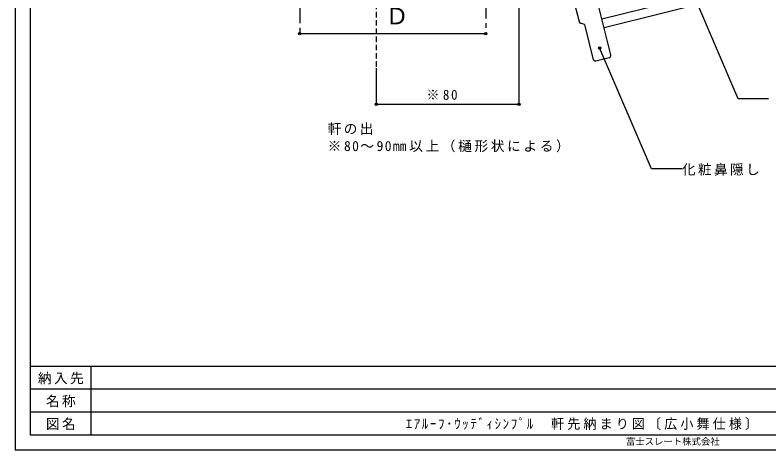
# Model space of a CAD drawing. Units: millimetres, scale not verified. Extents: x -1472 to 601, y -426 to 425.
# Drawn here: x -600.8 to -106.2, y -426 to -140.8 of the extents above; entities that cross this region are included whole.
import ezdxf
from ezdxf.enums import TextEntityAlignment as Align

# ---------------------------------------------------------------- set-up
doc = ezdxf.new("R2010")
doc.units = ezdxf.units.MM
doc.header["$LTSCALE"] = 3
doc.header["$PDMODE"] = 32
doc.header["$PDSIZE"] = 1.5
doc.linetypes.add('CHAIN1', pattern=[8, 5, -1, 1, -1])
doc.linetypes.add('DASHED1', pattern=[1.8, 1.2, -0.6])
for name, color, linetype in [('0-0_用紙', 7, 'Continuous'), ('0-1_野地板', 7, 'Continuous'), ('0-7_文字', 7, 'Continuous'), ('0-8_寸法', 7, 'Continuous')]:
    doc.layers.add(name, color=color, linetype=linetype)
doc.styles.add('ＭＳ ゴシック', font='')
doc.styles.get('ＭＳ ゴシック').set_extended_font_data('MS Gothic')

msp = doc.modelspace()

# ---------------------------------------------------------------- linework, layer by layer
at = {"layer": '0-0_用紙'}
for p, q in [((-600.811, 425.311), (-600.811, -426.041)), ((-590.811, -371.041), (590.811, -371.041)), ((-590.811, -386.041), (590.811, -386.041)), ((-590.811, -401.041), (590.811, -401.041))]:
    msp.add_line(p, q, dxfattribs=at)
at = {"layer": '0-0_用紙', "color": 6}
for p, q in [((-590.811, 415.311), (-590.811, -416.041)), ((-590.811, -416.041), (590.811, -416.041))]:
    msp.add_line(p, q, dxfattribs=at)
at = {"layer": '0-0_用紙', "color": 4}
msp.add_line((-550.811, -416.041), (-550.811, -371.041), dxfattribs=at)
at = {"layer": '0-0_用紙'}
msp.add_lwpolyline([(-600.811, -426.041), (600.811, -426.041), (600.811, 425.311)], dxfattribs=at)
at = {"layer": '0-1_野地板'}
for p, q in [((-215.79, -143.146), (508.161, 37.84)), ((-214.335, -148.967), (506.706, 31.292)), ((-209.848, -166.915), (-252.776, 4.8)), ((-236.648, -121.561), (-230.779, -145.035)), ((-227.189, -147.027), (-229.828, -146.084)), ((-227.189, -147.027), (-221.432, -170.055)), ((-210.939, -168.734), (-219.741, -170.934))]:
    msp.add_line(p, q, dxfattribs=at)
for centre, start, end in [((-229.324, -144.672), 194.03616, 250.3461), ((-211.303, -167.279), 284.03618, 14.03618)]:
    msp.add_arc(centre, 1.5, start, end, dxfattribs=at)
at = {"layer": '0-7_文字'}
for p, q in [((-126.33, -195.773), (-160.272, -116.531)), ((-183.281, -241.59), (-217.223, -162.348)), ((-106.33, -195.773), (-126.33, -195.773)), ((-163.281, -241.59), (-183.281, -241.59))]:
    msp.add_line(p, q, dxfattribs=at)
msp.add_point((-217.223, -162.348), dxfattribs=at)
at = {"layer": '0-8_寸法', "linetype": 'DASHED1'}
msp.add_line((-363.805, 34.103), (-363.805, -175.645), dxfattribs=at)
at = {"layer": '0-8_寸法', "linetype": 'CHAIN1'}
for p, q in [((-414.004, -11.09), (-414.004, -152.893)), ((-292.003, -104.09), (-292.003, -152.893))]:
    msp.add_line(p, q, dxfattribs=at)
at = {"layer": '0-8_寸法'}
for p, q in [((-270.239, -64.573), (-270.239, -199.292)), ((-414.004, -152.893), (-292.003, -152.893)), ((-363.805, -175.645), (-363.805, -199.292)), ((-363.805, -199.292), (-270.239, -199.292))]:
    msp.add_line(p, q, dxfattribs=at)
msp.add_arc((-219.796, -168.975), 1.96, 213.43138, 271.60507, dxfattribs=at)
for p in [(-414.004, -152.893), (-292.003, -152.893), (-363.805, -199.292), (-270.239, -199.292)]:
    msp.add_point(p, dxfattribs=at)

# ---------------------------------------------------------------- texts
at = {"layer": '0-0_用紙', "color": 4, "style": 'ＭＳ ゴシック'}
msp.add_text('富士スレート株式会社', height=4.399, dxfattribs=at).set_placement((-200, -424.041), align=Align.BOTTOM_LEFT)
at = {"layer": '0-0_用紙', "char_height": 6.598, "attachment_point": 7, "style": 'ＭＳ ゴシック'}
for s, insert in [('\\T1.17;納入先', (-585.811, -383.041)), ('\\T1.17;名称', (-580.561, -398.041)), ('\\T1.17;図名', (-580.561, -413.041))]:
    msp.add_mtext(s, dxfattribs=dict(at, insert=insert))
at = {"layer": '0-7_文字', "char_height": 6.598, "attachment_point": 7, "style": 'ＭＳ ゴシック'}
for s, insert in [('\\T1.17;化粧鼻隠し', (-163.281, -246.09)), ('\\T1.24;\\W0.95;ｴｱﾙｰﾌ･ｳｯﾃﾞｨｼﾝﾌﾟﾙ\u3000軒先納まり図〔広小舞仕様〕', (-344.5, -413.041))]:
    msp.add_mtext(s, dxfattribs=dict(at, insert=insert))
at = {"layer": '0-8_寸法', "style": 'ＭＳ ゴシック'}
msp.add_text('Ｄ', height=11, dxfattribs=at).set_placement((-357.637, -150.206), align=Align.BOTTOM_LEFT)
at = {"layer": '0-8_寸法', "char_height": 6.598, "attachment_point": 7, "style": 'ＭＳ ゴシック'}
for s, insert in [('\\T1.26;\\W0.95;※80', (-330.882, -196.426)), ('\\T1.17;軒の出', (-395.715, -219.357)), ('\\T1.19;※80～90㎜以上（樋形状による）', (-395.715, -230.823))]:
    msp.add_mtext(s, dxfattribs=dict(at, insert=insert))

doc.saveas('drawing.dxf')
